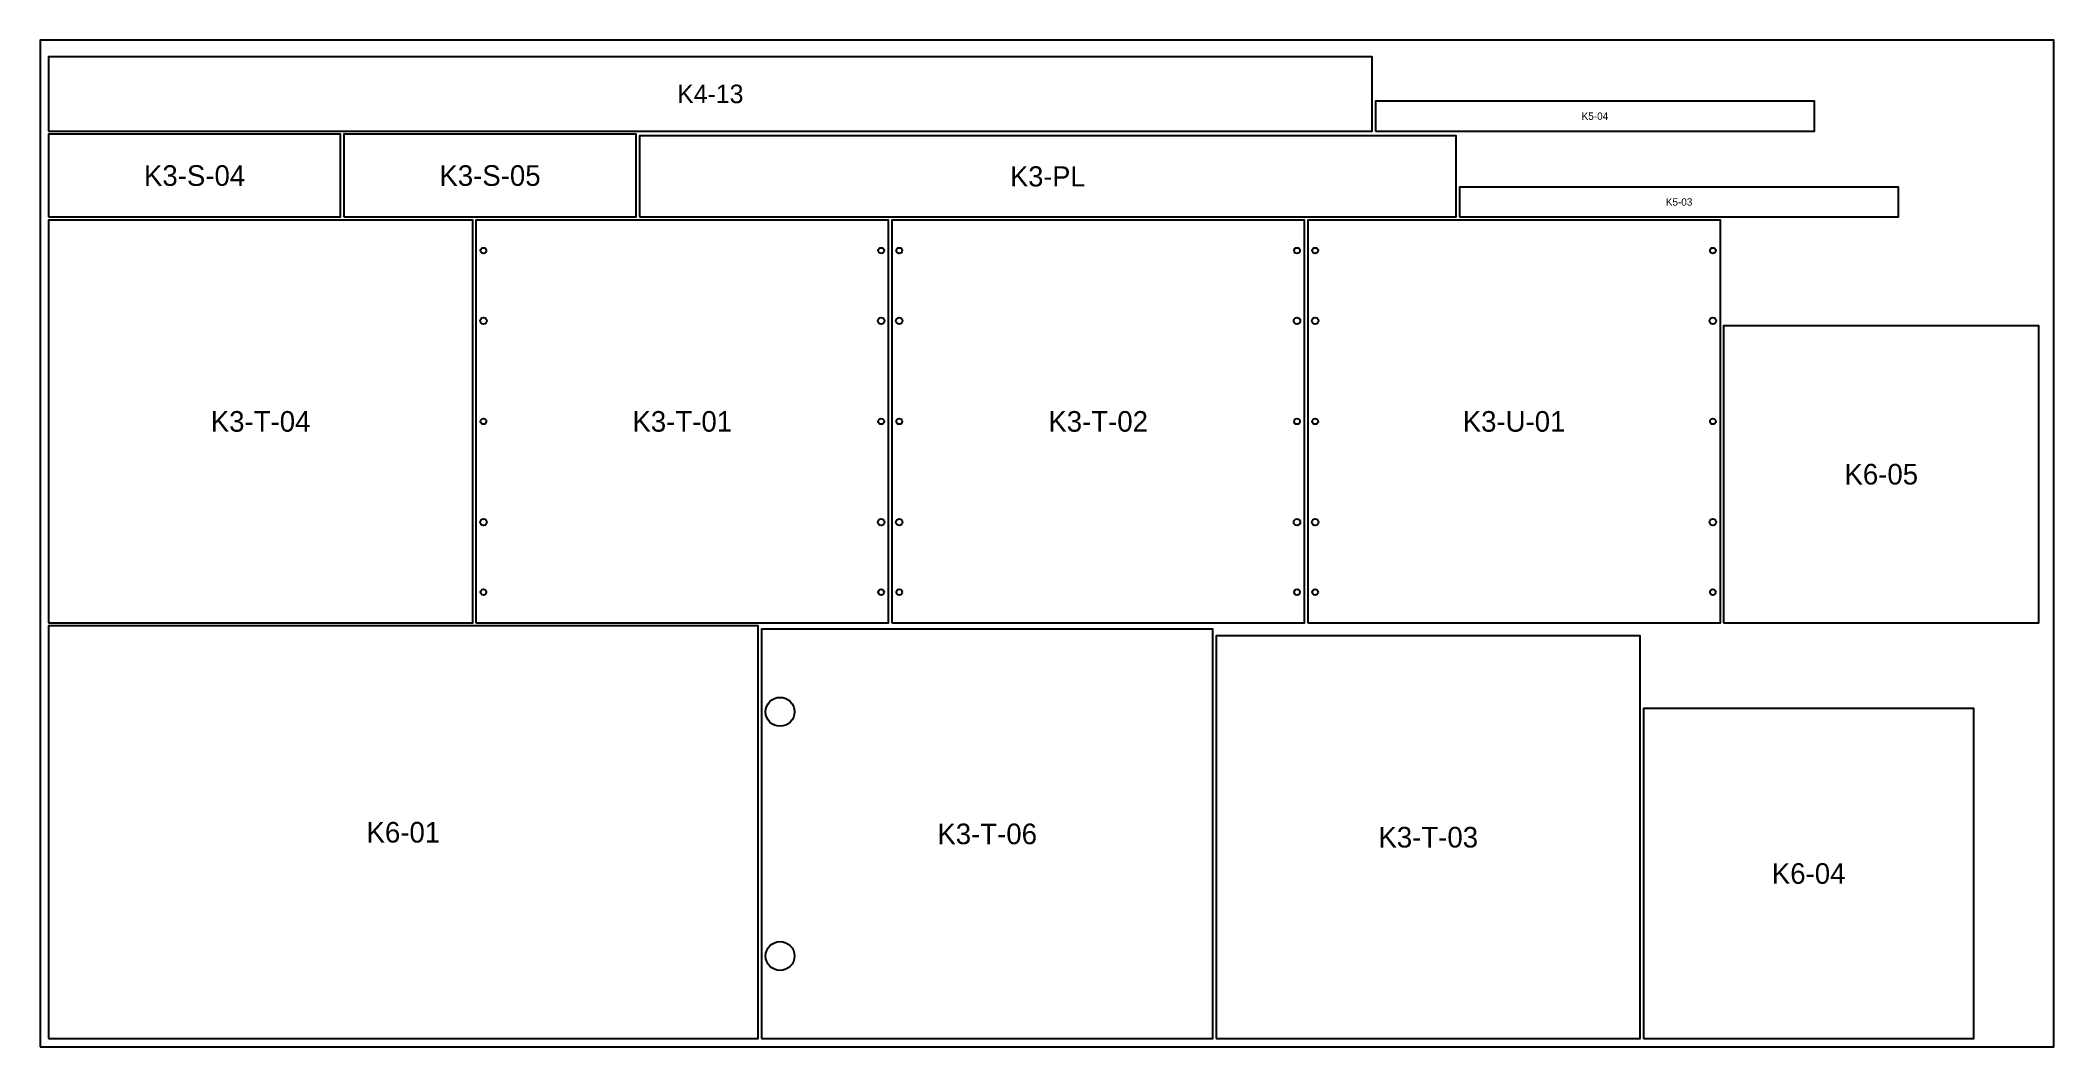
# Model space of a CAD drawing. Header units: millimetres. Extents: x 0 to 2440, y 0 to 1220.
import ezdxf
from ezdxf.enums import TextEntityAlignment as Align

# ---------------------------------------------------------------- set-up
doc = ezdxf.new("R2010")
doc.units = ezdxf.units.MM

msp = doc.modelspace()

# ---------------------------------------------------------------- linework, layer by layer
at = {"layer": 'CUT'}
for points in [[(10, 1110), (1614, 1110), (1614, 1200), (10, 1200)], [(1618, 1110), (2150, 1110), (2150, 1146), (1618, 1146)], [(10, 1006), (364, 1006), (364, 1106), (10, 1106)], [(368, 1006), (722, 1006), (722, 1106), (368, 1106)], [(726, 1006), (1716, 1006), (1716, 1104), (726, 1104)], [(1720, 1006), (2252, 1006), (2252, 1042), (1720, 1042)], [(10, 514), (524, 514), (524, 1002), (10, 1002)], [(528, 514), (1028, 514), (1028, 1002), (528, 1002)], [(1032, 514), (1532, 514), (1532, 1002), (1032, 1002)], [(1536, 514), (2036, 514), (2036, 1002), (1536, 1002)], [(2040, 514), (2422, 514), (2422, 874), (2040, 874)], [(10, 10), (870, 10), (870, 510), (10, 510)], [(874, 10), (1421, 10), (1421, 506), (874, 506)], [(1425, 10), (1939, 10), (1939, 498), (1425, 498)], [(1943, 10), (2343, 10), (2343, 410), (1943, 410)]]:
    msp.add_lwpolyline(points, close=True, dxfattribs=at)
at = {"layer": 'DRILL_D35_Z13_FACEB'}
for centre in [(896.5, 406), (896.5, 110)]:
    msp.add_circle(centre, 17.5, dxfattribs=at)
at = {"layer": 'DRILL_D7_Z18'}
for centre in [(537, 965), (1019, 965), (1041, 965), (1523, 965), (1545, 965), (2027, 965), (537, 758), (1019, 758), (1041, 758), (1523, 758), (1545, 758), (2027, 758), (537, 551), (1019, 551), (1041, 551), (1523, 551), (1545, 551), (2027, 551)]:
    msp.add_circle(centre, 3.5, dxfattribs=at)
at = {"layer": 'DRILL_D8_Z12'}
for centre in [(537, 880), (1019, 880), (1041, 880), (1523, 880), (1545, 880), (2027, 880), (537, 636), (1019, 636), (1041, 636), (1523, 636), (1545, 636), (2027, 636)]:
    msp.add_circle(centre, 4, dxfattribs=at)
at = {"layer": 'SHEET'}
msp.add_lwpolyline([(0, 0), (2440, 0), (2440, 1220), (0, 1220)], close=True, dxfattribs=at)

# ---------------------------------------------------------------- texts
at = {"layer": 'LABEL'}
for s, height, p in [('K4-13', 22.5, (812, 1155)), ('K5-04', 9, (1884, 1128)), ('K3-S-04', 25, (187, 1056)), ('K3-S-05', 25, (545, 1056)), ('K3-PL', 24.5, (1221, 1055)), ('K5-03', 9, (1986, 1024)), ('K3-T-04', 25, (267, 758)), ('K3-T-01', 25, (778, 758)), ('K3-T-02', 25, (1282, 758)), ('K3-U-01', 25, (1786, 758)), ('K6-05', 25, (2231, 694)), ('K6-01', 25, (440, 260)), ('K3-T-06', 25, (1147.5, 258)), ('K3-T-03', 25, (1682, 254)), ('K6-04', 25, (2143, 210))]:
    msp.add_text(s, height=height, dxfattribs=at).set_placement(p, align=Align.MIDDLE_CENTER)

doc.saveas('drawing.dxf')
